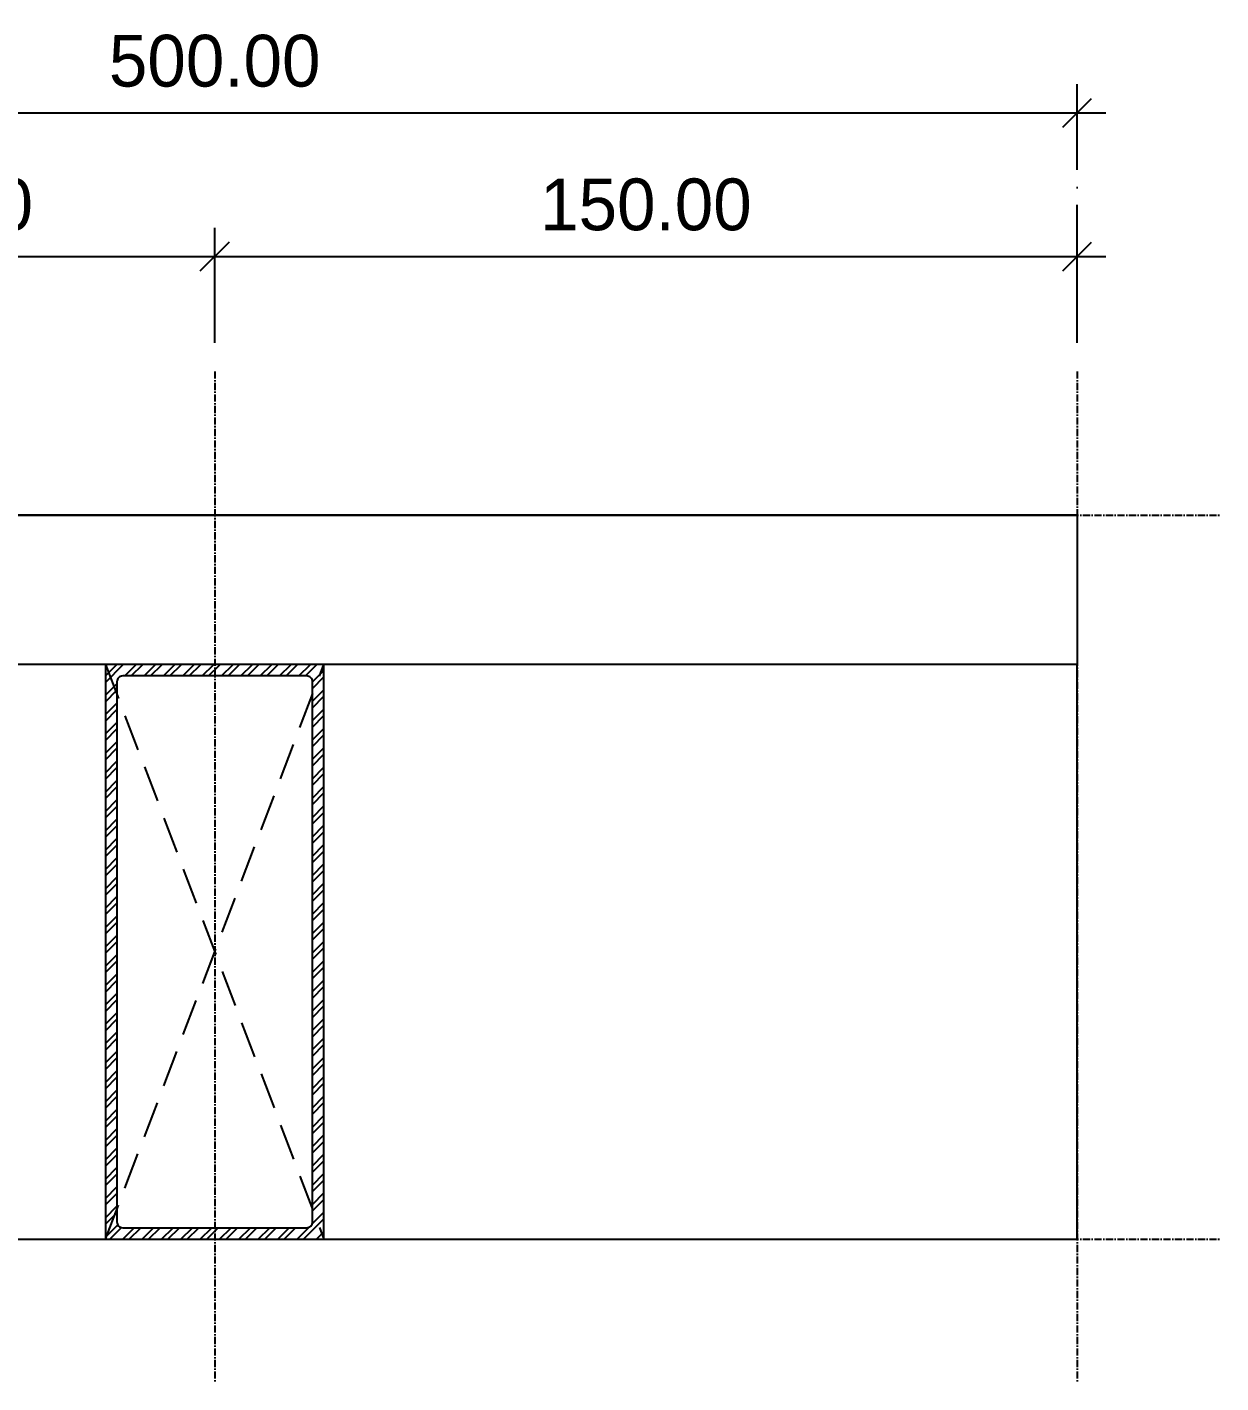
# Model space of a CAD drawing. Header units: millimetres. Extents: x -244126 to 368105, y -173968 to 259060.
# Drawn here: x 7472.7 to 7680.3, y 18625.7 to 18861.6 of the extents above; entities that cross this region are included whole.
import ezdxf

# ---------------------------------------------------------------- set-up
doc = ezdxf.new("R2010")
doc.units = ezdxf.units.MM
doc.header["$MEASUREMENT"] = 0
for name, pattern in [('ACAD_ISO04W100', [30, 24, -3, 0, -3]), ('CENTER', [2, 1.25, -0.25, 0.25, -0.25]), ('HIDDEN', [9.525, 6.35, -3.175])]:
    doc.linetypes.add(name, pattern=pattern)
for name, color, linetype in [('000 - D I M', 6, 'Continuous'), ('000 - GRID', 8, 'CENTER'), ('000 - H A T C H', 8, 'Continuous'), ('000 - H I D D E N', 7, 'Continuous'), ('000 - WIPEOUT', 250, 'Continuous'), ('001 - ASCESSORIES', 1, 'Continuous'), ('002 - STRUCTURAL STEEL', 4, 'Continuous'), ('A04_TUBE SERIES', 7, 'Continuous')]:
    doc.layers.add(name, color=color, linetype=linetype)
doc.styles.add('CORDIA', font='cordia.shx')
doc.styles.add('TA', font='Cordia New.ttf', dxfattribs={"height": 4.5})
doc.dimstyles.new('DIM E-E', dxfattribs={"dimscale": 2, "dimtxt": 0.18, "dimasz": 0.1, "dimexe": 0.1, "dimexo": 0.1, "dimgap": 0.09, "dimtad": 1, "dimtoh": 1, "dimzin": 0, "dimdsep": 46, "dimtxsty": 'CORDIA', "dimblk": 'OBLIQUE', "dimcen": 0.1, "dimdle": 0.1, "dimclrd": 40, "dimclre": 140, "dimclrt": 3, "dimadec": 0, "dimazin": 0, "dimtfac": 1, "dimtix": 1, "dimtmove": 2, "dimatfit": 3, "dimfxl": 1, "dimtolj": 1, "dimtzin": 0, "dimarcsym": 0})

# ---------------------------------------------------------------- blocks, each defined once
blk = doc.blocks.new('*U751')
at = {"color": 3}
blk.add_point((0, -126), dxfattribs=at)
at = {"layer": '000 - GRID', "color": 0, "linetype": 'ByBlock'}
blk.add_line((0, 25), (0, -151), dxfattribs=at)
at = {"layer": '000 - GRID', "color": 0}
blk.add_point((0, 0), dxfattribs=at)
at = {"style": 'TA', "flags": 1}
blk.add_attdef('LOCATION', (6, 6), '', height=4.5, dxfattribs=at)
blk = doc.blocks.new('*U577')
at = {"color": 3}
blk.add_point((0, -500), dxfattribs=at)
at = {"layer": '000 - GRID', "color": 0, "linetype": 'ByBlock'}
blk.add_line((0, 25), (0, -525), dxfattribs=at)
at = {"layer": '000 - GRID', "color": 0}
blk.add_point((0, 0), dxfattribs=at)
at = {"style": 'TA', "flags": 1}
blk.add_attdef('LOCATION', (6, 6), '', height=4.5, dxfattribs=at)
blk = doc.blocks.new('*U760')
at = {"color": 0}
blk.add_wipeout([(-250, 13), (250, 13), (250, -13), (-250, -13)], dxfattribs=at).dxf.layer = '000 - WIPEOUT'
at = {"layer": '002 - STRUCTURAL STEEL', "color": 0, "linetype": 'ByBlock'}
blk.add_lwpolyline([(-250, 13), (250, 13), (250, -13), (-250, -13)], close=True, dxfattribs=at)
blk = doc.blocks.new('*U766')
at = {"color": 250}
blk.add_wipeout([(19, 0), (19, 100), (-19, 100), (-19, 0)], dxfattribs=at).dxf.layer = '000 - WIPEOUT'
at = {"layer": '000 - H I D D E N', "color": 8, "linetype": 'HIDDEN'}
for p, q in [((19, 0), (-19, 100)), ((19, 100), (-19, 0))]:
    blk.add_line(p, q, dxfattribs=at)
at = {"layer": '002 - STRUCTURAL STEEL', "color": 0}
blk.add_lwpolyline([(19, 0), (19, 100), (-19, 100), (-19, 0)], close=True, dxfattribs=at)
blk.add_lwpolyline([(17, 3), (17, 97, 0.414214), (16, 98), (-16, 98, 0.414214), (-17, 97), (-17, 3, 0.414214), (-16, 2), (16, 2, 0.414214)], format="xyb", close=True, dxfattribs=at)
at = {"layer": 'Defpoints', "color": 250}
blk.add_lwpolyline([(19, 0), (19, 100), (-19, 100), (-19, 0)], close=True, dxfattribs=at)
at = {"color": 250}
blk.add_wipeout([(19, 0), (19, 100), (-19, 100), (-19, 0)], dxfattribs=at).dxf.layer = '000 - WIPEOUT'
at = {"layer": '000 - H A T C H'}
h = blk.add_hatch(dxfattribs=at)
h.set_pattern_fill('ANSI32', color=256, scale=0.25)
h.set_pattern_definition([(45, (7e-15, 87.5), (-1.6838, 1.6838), []), (45, (1.1225, 87.5), (-1.6838, 1.6838), [])])
h.paths.add_polyline_path([(19, 0), (19, 100), (-19, 100), (-19, 0)])
edge = h.paths.add_edge_path(flags=16)
edge.add_line((17, 3), (17, 97))
edge.add_arc((16, 97), 1, 0, 90)
edge.add_line((16, 98), (-16, 98))
edge.add_arc((-16, 97), 1, 90, 180)
edge.add_line((-17, 97), (-17, 3))
edge.add_arc((-16, 3), 1, 180, 270)
edge.add_line((-16, 2), (16, 2))
edge.add_arc((16, 3), 1, 270, 360)
at = {"layer": '000 - H I D D E N', "color": 8, "linetype": 'HIDDEN'}
for p, q in [((19, 0), (-19, 100)), ((19, 100), (-19, 0))]:
    blk.add_line(p, q, dxfattribs=at)
at = {"layer": '002 - STRUCTURAL STEEL', "color": 0}
blk.add_lwpolyline([(19, 0), (19, 100), (-19, 100), (-19, 0)], close=True, dxfattribs=at)
blk.add_lwpolyline([(17, 3), (17, 97, 0.414214), (16, 98), (-16, 98, 0.414214), (-17, 97), (-17, 3, 0.414214), (-16, 2), (16, 2, 0.414214)], format="xyb", close=True, dxfattribs=at)
at = {"layer": 'Defpoints', "color": 250}
blk.add_lwpolyline([(19, 0), (19, 100), (-19, 100), (-19, 0)], close=True, dxfattribs=at)
blk = doc.blocks.new('_Oblique')
at = {"color": 0, "linetype": 'ByBlock', "lineweight": -2}
blk.add_line((-0.5, -0.5), (0.5, 0.5), dxfattribs=at)
blk = doc.blocks.new('*D2271')
at = {"layer": '000 - D I M', "color": 140, "linetype": 'ACAD_ISO04W100', "lineweight": -2, "transparency": 16777216}
for p, q in [((7405.3, 18806.72), (7405.3, 18826.72)), ((7505.3, 18806.72), (7505.3, 18826.72))]:
    blk.add_line(p, q, dxfattribs=at)
at = {"layer": '000 - D I M', "color": 40, "lineweight": -2, "transparency": 16777216}
blk.add_line((7400.3, 18821.72), (7510.3, 18821.72), dxfattribs=at)
at = {"layer": 'Defpoints', "color": 0, "transparency": 16777216}
for p in [(7505.3, 18821.72), (7405.3, 18801.72), (7505.3, 18801.72)]:
    blk.add_point(p, dxfattribs=at)
at = {"layer": '000 - D I M', "color": 40, "lineweight": -2, "transparency": 16777216, "xscale": 5, "yscale": 5, "zscale": 5, "rotation": 180}
blk.add_blockref('_Oblique', (7405.3, 18821.72), dxfattribs=at)
at = {"layer": '000 - D I M', "color": 40, "lineweight": -2, "transparency": 16777216, "xscale": 5, "yscale": 5, "zscale": 5}
blk.add_blockref('_Oblique', (7505.3, 18821.72), dxfattribs=at)
at = {"layer": '000 - D I M', "color": 3, "transparency": 16777216, "insert": (7455.3, 18830.72), "char_height": 9, "attachment_point": 5, "style": 'CORDIA'}
blk.add_mtext('\\A1;100.00', dxfattribs=at)
blk = doc.blocks.new('*D2272')
at = {"layer": '000 - D I M', "color": 140, "linetype": 'ACAD_ISO04W100', "lineweight": -2, "transparency": 16777216}
for p, q in [((7505.3, 18806.72), (7505.3, 18826.72)), ((7655.3, 18806.72), (7655.3, 18826.72))]:
    blk.add_line(p, q, dxfattribs=at)
at = {"layer": '000 - D I M', "color": 40, "lineweight": -2, "transparency": 16777216}
blk.add_line((7500.3, 18821.72), (7660.3, 18821.72), dxfattribs=at)
at = {"layer": 'Defpoints', "color": 0, "transparency": 16777216}
for p in [(7655.3, 18821.72), (7505.3, 18801.72), (7655.3, 18801.72)]:
    blk.add_point(p, dxfattribs=at)
at = {"layer": '000 - D I M', "color": 40, "lineweight": -2, "transparency": 16777216, "xscale": 5, "yscale": 5, "zscale": 5, "rotation": 180}
blk.add_blockref('_Oblique', (7505.3, 18821.72), dxfattribs=at)
at = {"layer": '000 - D I M', "color": 40, "lineweight": -2, "transparency": 16777216, "xscale": 5, "yscale": 5, "zscale": 5}
blk.add_blockref('_Oblique', (7655.3, 18821.72), dxfattribs=at)
at = {"layer": '000 - D I M', "color": 3, "transparency": 16777216, "insert": (7580.3, 18830.72), "char_height": 9, "attachment_point": 5, "style": 'CORDIA'}
blk.add_mtext('\\A1;150.00', dxfattribs=at)
blk = doc.blocks.new('*D2274')
at = {"layer": '000 - D I M', "color": 140, "linetype": 'ACAD_ISO04W100', "lineweight": -2, "transparency": 16777216}
for p, q in [((7155.3, 18806.72), (7155.3, 18851.72)), ((7655.3, 18806.72), (7655.3, 18851.72))]:
    blk.add_line(p, q, dxfattribs=at)
at = {"layer": '000 - D I M', "color": 40, "lineweight": -2, "transparency": 16777216}
blk.add_line((7150.3, 18846.72), (7660.3, 18846.72), dxfattribs=at)
at = {"layer": 'Defpoints', "color": 0, "transparency": 16777216}
for p in [(7655.3, 18846.72), (7155.3, 18801.72), (7655.3, 18801.72)]:
    blk.add_point(p, dxfattribs=at)
at = {"layer": '000 - D I M', "color": 40, "lineweight": -2, "transparency": 16777216, "xscale": 5, "yscale": 5, "zscale": 5, "rotation": 180}
blk.add_blockref('_Oblique', (7155.3, 18846.72), dxfattribs=at)
at = {"layer": '000 - D I M', "color": 40, "lineweight": -2, "transparency": 16777216, "xscale": 5, "yscale": 5, "zscale": 5}
blk.add_blockref('_Oblique', (7655.3, 18846.72), dxfattribs=at)
at = {"layer": '000 - D I M', "color": 3, "transparency": 16777216, "insert": (7505.3, 18855.72), "char_height": 9, "attachment_point": 5, "style": 'CORDIA'}
blk.add_mtext('\\A1;500.00', dxfattribs=at)

msp = doc.modelspace()

# ---------------------------------------------------------------- linework, layer by layer
at = {"layer": 'A04_TUBE SERIES', "color": 3}
msp.add_lwpolyline([(7155.30317, 18650.72248), (7655.30317, 18650.72248), (7655.30317, 18776.72248), (7155.30317, 18776.72248)], close=True, dxfattribs=at)

# ---------------------------------------------------------------- dimensions: what is measured, and where the dimension line sits
at = {"layer": '000 - D I M', "color": 3}
dim = msp.add_linear_dim(base=(7655.30317, 18846.72248), p1=(7155.30317, 18801.72248), p2=(7655.30317, 18801.72248), dimstyle='DIM E-E', override={"dimscale": 50}, dxfattribs=at)
dim.commit()
dim.dimension.update_dxf_attribs({"geometry": '*D2274', "text_midpoint": (7505.30317, 18855.72248), "dimtype": 160})
for base, p1, p2, picture, middle in [((7505.30317, 18821.72248), (7405.30317, 18801.72248), (7505.30317, 18801.72248), '*D2271', (7455.30317, 18830.72248)), ((7655.30317, 18821.72248), (7505.30317, 18801.72248), (7655.30317, 18801.72248), '*D2272', (7580.30317, 18830.72248))]:
    dim = msp.add_linear_dim(base=base, p1=p1, p2=p2, dimstyle='DIM E-E', override={"dimscale": 50}, dxfattribs=at)
    dim.commit()
    dim.dimension.update_dxf_attribs({"geometry": picture, "text_midpoint": middle})

# ---------------------------------------------------------------- next in the draw order: block references
at = {"layer": '001 - ASCESSORIES', "color": 1}
msp.add_blockref('*U760', (7405.30317, 18763.72248), dxfattribs=at)

# ---------------------------------------------------------------- next in the draw order: block references
at = {"layer": '000 - GRID'}
msp.add_blockref('*U751', (7655.30317, 18776.72248), dxfattribs=at)
at = {"layer": '000 - GRID', "rotation": 90}
msp.add_blockref('*U577', (7155.30317, 18776.72248), dxfattribs=at)
at = {"layer": 'A04_TUBE SERIES', "color": 3, "rotation": 180}
msp.add_blockref('*U766', (7505.30317, 18750.72248), dxfattribs=at)

# ---------------------------------------------------------------- next in the draw order: block references
at = {"layer": '000 - GRID'}
msp.add_blockref('*U751', (7505.30317, 18776.72248), dxfattribs=at)
at = {"layer": '000 - GRID', "rotation": 90}
msp.add_blockref('*U577', (7155.30317, 18650.72248), dxfattribs=at)

doc.saveas('drawing.dxf')
